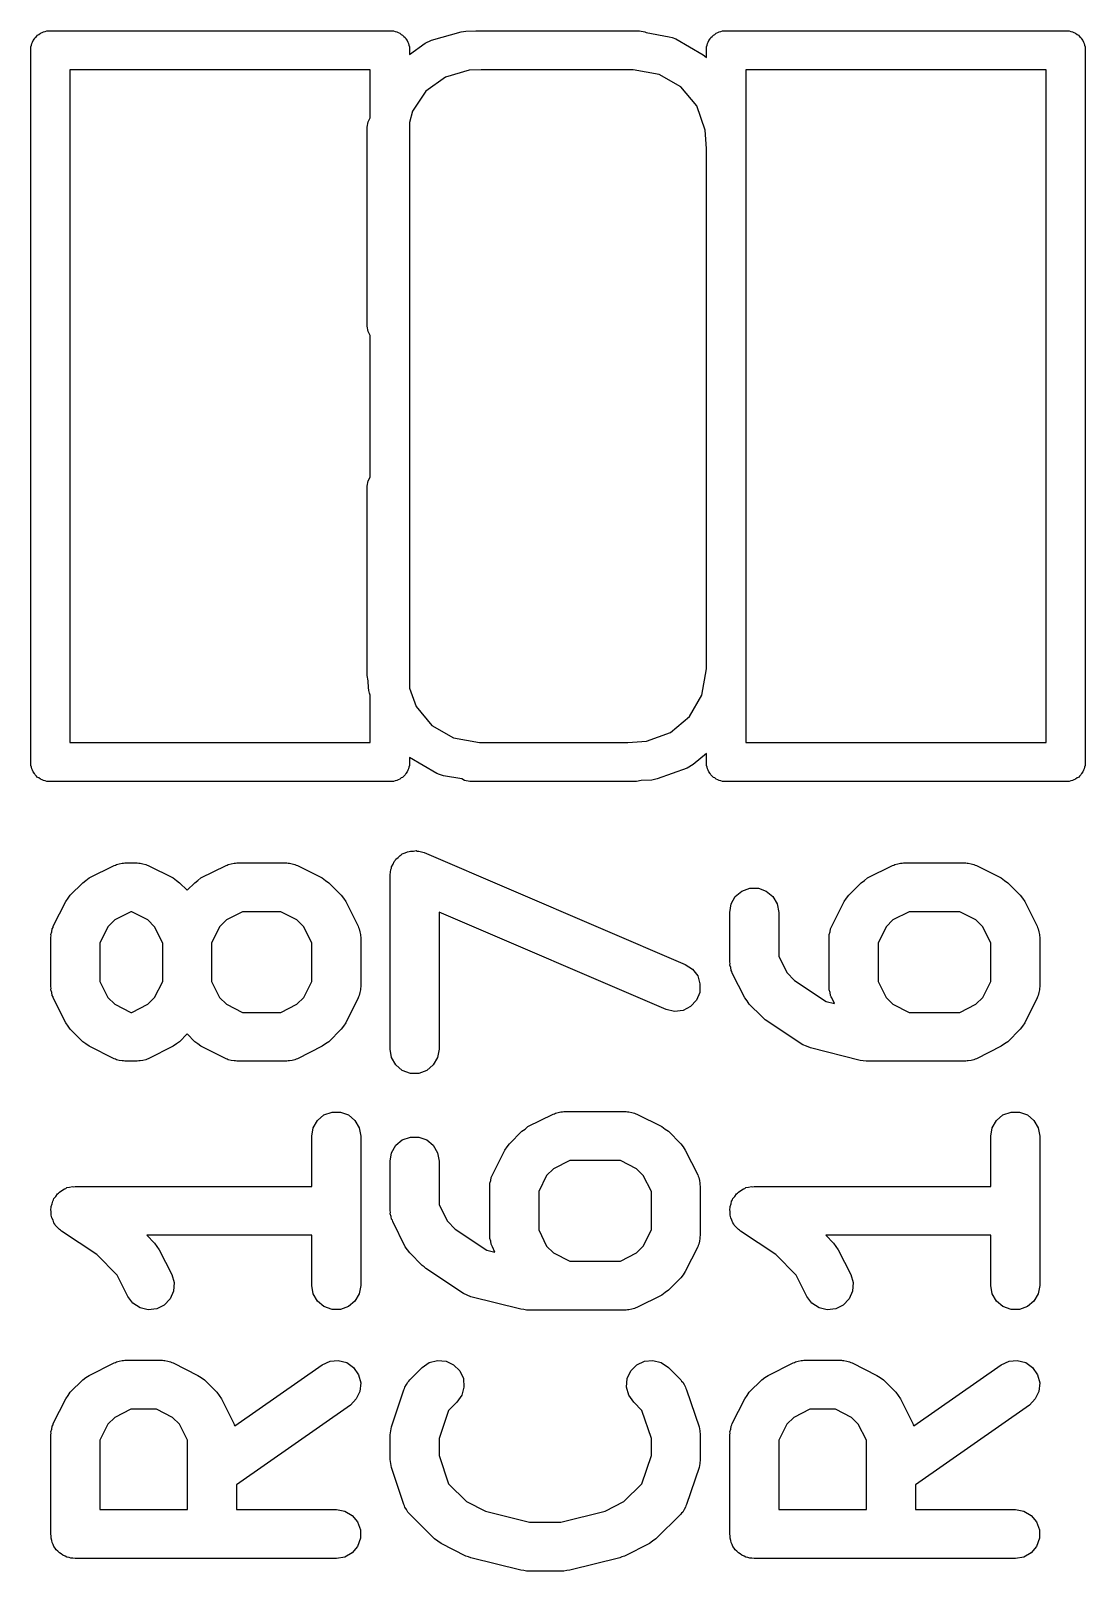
# Model space of a CAD drawing. Extents: x 553.3 to 630.8, y 408.7 to 458.1.
# Drawn here: x 591.486 to 594.716, y 418.585 to 423.304 of the extents above; entities that cross this region are included whole.
import ezdxf

# ---------------------------------------------------------------- set-up
doc = ezdxf.new("R2010")
doc.units = 0
doc.header["$MEASUREMENT"] = 0
doc.layers.add('BLACK', color=7, linetype='CONTINUOUS')

msp = doc.modelspace()

# ---------------------------------------------------------------- linework, layer by layer
at = {"layer": 'BLACK', "linetype": 'CONTINUOUS'}
for p, q in [((591.511, 423.293), (591.516, 423.297)), ((591.516, 423.297), (591.521, 423.299)), ((591.521, 423.299), (591.525, 423.301)), ((591.525, 423.301), (591.53, 423.302)), ((591.53, 423.302), (591.535, 423.304)), ((591.535, 423.304), (591.541, 423.304)), ((591.541, 423.304), (591.541, 423.304)), ((591.541, 423.304), (592.591, 423.304)), ((592.591, 423.304), (592.591, 423.304)), ((592.591, 423.304), (592.597, 423.304)), ((592.597, 423.304), (592.602, 423.302)), ((592.602, 423.302), (592.607, 423.301)), ((592.607, 423.301), (592.611, 423.299)), ((592.611, 423.299), (592.616, 423.297)), ((592.616, 423.297), (592.621, 423.293)), ((592.713, 423.275), (592.804, 423.301)), ((592.804, 423.301), (592.812, 423.302)), ((592.812, 423.302), (592.819, 423.303)), ((592.819, 423.303), (592.849, 423.304)), ((592.849, 423.304), (592.851, 423.304)), ((592.851, 423.304), (593.351, 423.304)), ((593.351, 423.304), (593.367, 423.301)), ((593.367, 423.301), (593.371, 423.299)), ((593.371, 423.299), (593.442, 423.286)), ((593.581, 423.293), (593.586, 423.297)), ((593.586, 423.297), (593.591, 423.299)), ((593.591, 423.299), (593.595, 423.301)), ((593.595, 423.301), (593.6, 423.302)), ((593.6, 423.302), (593.605, 423.304)), ((593.605, 423.304), (593.611, 423.304)), ((593.611, 423.304), (593.611, 423.304)), ((593.611, 423.304), (594.661, 423.304)), ((594.661, 423.304), (594.661, 423.304)), ((594.661, 423.304), (594.667, 423.304)), ((594.667, 423.304), (594.672, 423.302)), ((594.672, 423.302), (594.677, 423.301)), ((594.677, 423.301), (594.681, 423.299)), ((594.681, 423.299), (594.686, 423.297)), ((594.686, 423.297), (594.691, 423.293)), ((591.486, 423.255), (591.488, 423.26)), ((591.486, 423.249), (591.486, 423.255)), ((591.486, 422.399), (591.486, 423.249)), ((591.486, 423.249), (591.486, 423.249)), ((591.488, 423.26), (591.489, 423.265)), ((591.489, 423.265), (591.491, 423.269)), ((591.491, 423.269), (591.493, 423.274)), ((591.493, 423.274), (591.497, 423.279)), ((591.497, 423.279), (591.499, 423.283)), ((591.499, 423.283), (591.503, 423.287)), ((591.503, 423.287), (591.507, 423.291)), ((591.507, 423.291), (591.511, 423.293)), ((592.621, 423.293), (592.625, 423.291)), ((592.625, 423.291), (592.629, 423.287)), ((592.629, 423.287), (592.633, 423.283)), ((592.633, 423.283), (592.635, 423.279)), ((592.635, 423.279), (592.639, 423.274)), ((592.639, 423.274), (592.641, 423.269)), ((592.641, 423.269), (592.643, 423.265)), ((592.643, 423.265), (592.644, 423.26)), ((592.644, 423.26), (592.646, 423.255)), ((592.646, 423.231), (592.694, 423.266)), ((592.646, 423.255), (592.646, 423.249)), ((592.646, 423.249), (592.646, 423.249)), ((592.646, 423.249), (592.646, 423.231)), ((592.694, 423.266), (592.713, 423.275)), ((592.694, 423.266), (592.694, 423.266)), ((593.442, 423.286), (593.442, 423.286)), ((593.442, 423.286), (593.451, 423.283)), ((593.451, 423.283), (593.462, 423.279)), ((593.462, 423.279), (593.462, 423.279)), ((593.462, 423.279), (593.546, 423.23)), ((593.556, 423.255), (593.558, 423.26)), ((593.556, 423.222), (593.556, 423.255)), ((593.558, 423.26), (593.559, 423.265)), ((593.559, 423.265), (593.561, 423.269)), ((593.561, 423.269), (593.563, 423.274)), ((593.563, 423.274), (593.567, 423.279)), ((593.567, 423.279), (593.569, 423.283)), ((593.569, 423.283), (593.573, 423.287)), ((593.573, 423.287), (593.577, 423.291)), ((593.577, 423.291), (593.581, 423.293)), ((594.691, 423.293), (594.695, 423.291)), ((594.695, 423.291), (594.699, 423.287)), ((594.699, 423.287), (594.703, 423.283)), ((594.703, 423.283), (594.705, 423.279)), ((594.705, 423.279), (594.709, 423.274)), ((594.709, 423.274), (594.711, 423.269)), ((594.711, 423.269), (594.713, 423.265)), ((594.713, 423.265), (594.714, 423.26)), ((594.714, 423.26), (594.716, 423.255)), ((594.716, 423.255), (594.716, 423.249)), ((594.716, 423.249), (594.716, 423.249)), ((594.716, 423.249), (594.716, 421.059)), ((593.546, 423.23), (593.546, 423.23)), ((593.546, 423.23), (593.55, 423.227)), ((593.55, 423.227), (593.556, 423.222)), ((592.526, 423.184), (591.606, 423.184)), ((591.606, 423.184), (591.606, 421.124)), ((592.526, 423.038), (592.526, 423.184)), ((592.756, 423.162), (592.696, 423.119)), ((592.829, 423.183), (592.756, 423.162)), ((592.866, 423.184), (592.829, 423.183)), ((593.331, 423.184), (592.866, 423.184)), ((593.411, 423.17), (593.331, 423.184)), ((593.477, 423.132), (593.411, 423.17)), ((594.596, 423.184), (593.676, 423.184)), ((593.676, 423.184), (593.676, 421.124)), ((594.596, 422.409), (594.596, 423.184)), ((592.696, 423.119), (592.655, 423.058)), ((593.526, 423.074), (593.477, 423.132)), ((593.552, 423), (593.526, 423.074)), ((592.516, 423.009), (592.519, 423.025)), ((592.519, 423.025), (592.526, 423.037)), ((592.526, 423.037), (592.526, 423.038)), ((592.655, 423.058), (592.646, 423.023)), ((592.646, 423.023), (592.646, 421.29)), ((592.516, 422.399), (592.516, 423.009)), ((593.556, 422.943), (593.552, 423)), ((593.556, 422.941), (593.556, 422.943)), ((593.556, 422.409), (593.556, 422.941)), ((591.486, 421.899), (591.486, 422.399)), ((591.486, 422.399), (591.486, 422.399)), ((592.519, 422.383), (592.516, 422.399)), ((593.556, 421.919), (593.556, 422.409)), ((593.556, 422.409), (593.556, 422.409)), ((594.596, 421.909), (594.596, 422.409)), ((594.596, 422.409), (594.596, 422.409)), ((592.526, 422.371), (592.519, 422.383)), ((592.526, 421.937), (592.526, 422.371)), ((592.519, 421.925), (592.526, 421.937)), ((591.486, 421.075), (591.486, 421.899)), ((591.486, 421.899), (591.486, 421.899)), ((592.516, 421.909), (592.519, 421.925)), ((592.516, 421.329), (592.516, 421.909)), ((593.556, 421.485), (593.556, 421.919)), ((594.596, 421.124), (594.596, 421.909)), ((594.596, 421.909), (594.596, 421.909)), ((593.556, 421.349), (593.556, 421.485)), ((592.519, 421.313), (592.516, 421.329)), ((592.519, 421.312), (592.519, 421.313)), ((593.542, 421.269), (593.556, 421.349)), ((592.52, 421.292), (592.519, 421.312)), ((592.522, 421.283), (592.52, 421.292)), ((592.524, 421.275), (592.522, 421.283)), ((592.526, 421.269), (592.524, 421.275)), ((592.526, 421.124), (592.526, 421.269)), ((592.646, 421.29), (592.666, 421.234)), ((593.504, 421.203), (593.542, 421.269)), ((592.666, 421.234), (592.715, 421.176)), ((592.715, 421.176), (592.781, 421.138)), ((593.446, 421.154), (593.504, 421.203)), ((591.606, 421.124), (592.526, 421.124)), ((592.781, 421.138), (592.861, 421.124)), ((592.861, 421.124), (593.313, 421.124)), ((593.313, 421.124), (593.315, 421.124)), ((593.315, 421.124), (593.372, 421.128)), ((593.372, 421.128), (593.446, 421.154)), ((593.676, 421.124), (594.596, 421.124)), ((592.73, 421.029), (592.646, 421.078)), ((592.646, 421.078), (592.646, 421.078)), ((592.646, 421.078), (592.646, 421.078)), ((592.646, 421.078), (592.646, 421.059)), ((593.556, 421.09), (593.515, 421.056)), ((593.556, 421.059), (593.556, 421.09)), ((591.486, 421.053), (591.486, 421.075)), ((591.488, 421.048), (591.486, 421.053)), ((591.489, 421.043), (591.488, 421.048)), ((591.491, 421.039), (591.489, 421.043)), ((591.493, 421.034), (591.491, 421.039)), ((591.497, 421.029), (591.493, 421.034)), ((592.639, 421.034), (592.635, 421.029)), ((592.641, 421.039), (592.639, 421.034)), ((592.643, 421.043), (592.641, 421.039)), ((592.644, 421.048), (592.643, 421.043)), ((592.646, 421.053), (592.644, 421.048)), ((592.646, 421.059), (592.646, 421.059)), ((592.646, 421.059), (592.646, 421.053)), ((593.497, 421.045), (593.405, 421.012)), ((593.515, 421.056), (593.497, 421.045)), ((593.497, 421.045), (593.497, 421.045)), ((593.556, 421.053), (593.556, 421.059)), ((593.556, 421.059), (593.556, 421.059)), ((593.558, 421.048), (593.556, 421.053)), ((593.559, 421.043), (593.558, 421.048)), ((593.561, 421.039), (593.559, 421.043)), ((593.563, 421.034), (593.561, 421.039)), ((593.567, 421.029), (593.563, 421.034)), ((594.709, 421.034), (594.705, 421.029)), ((594.711, 421.039), (594.709, 421.034)), ((594.713, 421.043), (594.711, 421.039)), ((594.714, 421.048), (594.713, 421.043)), ((594.716, 421.053), (594.714, 421.048)), ((594.716, 421.059), (594.716, 421.059)), ((594.716, 421.059), (594.716, 421.053)), ((591.499, 421.025), (591.497, 421.029)), ((591.503, 421.021), (591.499, 421.025)), ((591.507, 421.017), (591.503, 421.021)), ((591.511, 421.015), (591.507, 421.017)), ((591.516, 421.011), (591.511, 421.015)), ((591.521, 421.009), (591.516, 421.011)), ((591.525, 421.007), (591.521, 421.009)), ((591.53, 421.006), (591.525, 421.007)), ((591.535, 421.004), (591.53, 421.006)), ((591.541, 421.004), (591.535, 421.004)), ((592.591, 421.004), (591.541, 421.004)), ((591.541, 421.004), (591.541, 421.004)), ((592.597, 421.004), (592.591, 421.004)), ((592.591, 421.004), (592.591, 421.004)), ((592.602, 421.006), (592.597, 421.004)), ((592.607, 421.007), (592.602, 421.006)), ((592.611, 421.009), (592.607, 421.007)), ((592.616, 421.011), (592.611, 421.009)), ((592.621, 421.015), (592.616, 421.011)), ((592.625, 421.017), (592.621, 421.015)), ((592.629, 421.021), (592.625, 421.017)), ((592.633, 421.025), (592.629, 421.021)), ((592.635, 421.029), (592.633, 421.025)), ((592.738, 421.026), (592.73, 421.029)), ((592.73, 421.029), (592.73, 421.029)), ((592.75, 421.022), (592.738, 421.026)), ((592.806, 421.012), (592.75, 421.022)), ((592.75, 421.022), (592.75, 421.022)), ((592.815, 421.007), (592.806, 421.012)), ((592.831, 421.004), (592.815, 421.007)), ((593.341, 421.004), (592.831, 421.004)), ((593.356, 421.007), (593.341, 421.004)), ((593.388, 421.008), (593.356, 421.007)), ((593.397, 421.01), (593.388, 421.008)), ((593.405, 421.012), (593.397, 421.01)), ((593.569, 421.025), (593.567, 421.029)), ((593.573, 421.021), (593.569, 421.025)), ((593.577, 421.017), (593.573, 421.021)), ((593.581, 421.015), (593.577, 421.017)), ((593.586, 421.011), (593.581, 421.015)), ((593.591, 421.009), (593.586, 421.011)), ((593.595, 421.007), (593.591, 421.009)), ((593.6, 421.006), (593.595, 421.007)), ((593.605, 421.004), (593.6, 421.006)), ((593.611, 421.004), (593.605, 421.004)), ((594.661, 421.004), (593.611, 421.004)), ((593.611, 421.004), (593.611, 421.004)), ((594.667, 421.004), (594.661, 421.004)), ((594.661, 421.004), (594.661, 421.004)), ((594.672, 421.006), (594.667, 421.004)), ((594.677, 421.007), (594.672, 421.006)), ((594.681, 421.009), (594.677, 421.007)), ((594.686, 421.011), (594.681, 421.009)), ((594.691, 421.015), (594.686, 421.011)), ((594.695, 421.017), (594.691, 421.015)), ((594.699, 421.021), (594.695, 421.017)), ((594.703, 421.025), (594.699, 421.021)), ((594.705, 421.029), (594.703, 421.025)), ((591.665, 420.709), (591.741, 420.747)), ((591.741, 420.747), (591.745, 420.748)), ((591.745, 420.748), (591.749, 420.75)), ((591.749, 420.75), (591.757, 420.752)), ((591.757, 420.752), (591.766, 420.754)), ((591.766, 420.754), (591.77, 420.754)), ((591.77, 420.754), (591.774, 420.755)), ((591.774, 420.755), (591.812, 420.755)), ((591.812, 420.755), (591.817, 420.754)), ((591.817, 420.754), (591.821, 420.754)), ((591.821, 420.754), (591.829, 420.752)), ((591.829, 420.752), (591.838, 420.75)), ((591.838, 420.75), (591.842, 420.748)), ((591.842, 420.748), (591.846, 420.747)), ((591.846, 420.747), (591.922, 420.709)), ((592.007, 420.709), (592.084, 420.747)), ((592.084, 420.747), (592.088, 420.748)), ((592.088, 420.748), (592.091, 420.75)), ((592.091, 420.75), (592.1, 420.752)), ((592.1, 420.752), (592.109, 420.754)), ((592.109, 420.754), (592.113, 420.754)), ((592.113, 420.754), (592.117, 420.755)), ((592.117, 420.755), (592.27, 420.755)), ((592.27, 420.755), (592.274, 420.754)), ((592.274, 420.754), (592.278, 420.754)), ((592.278, 420.754), (592.287, 420.752)), ((592.287, 420.752), (592.295, 420.75)), ((592.295, 420.75), (592.299, 420.748)), ((592.299, 420.748), (592.303, 420.747)), ((592.303, 420.747), (592.379, 420.709)), ((592.591, 420.743), (592.596, 420.751)), ((592.596, 420.751), (592.599, 420.759)), ((592.599, 420.759), (592.602, 420.762)), ((592.602, 420.762), (592.604, 420.766)), ((592.604, 420.766), (592.611, 420.771)), ((592.611, 420.771), (592.617, 420.778)), ((592.617, 420.778), (592.621, 420.78)), ((592.621, 420.78), (592.624, 420.783)), ((592.624, 420.783), (592.633, 420.786)), ((592.633, 420.786), (592.64, 420.789)), ((592.64, 420.789), (592.645, 420.79)), ((592.645, 420.79), (592.649, 420.791)), ((592.649, 420.791), (592.658, 420.791)), ((592.658, 420.791), (592.666, 420.793)), ((592.666, 420.793), (592.67, 420.791)), ((592.67, 420.791), (592.675, 420.791)), ((592.675, 420.791), (592.683, 420.789)), ((592.683, 420.789), (592.691, 420.787)), ((592.691, 420.787), (593.491, 420.444)), ((594.049, 420.709), (594.126, 420.747)), ((594.126, 420.747), (594.13, 420.748)), ((594.13, 420.748), (594.133, 420.75)), ((594.133, 420.75), (594.142, 420.752)), ((594.142, 420.752), (594.15, 420.754)), ((594.15, 420.754), (594.155, 420.754)), ((594.155, 420.754), (594.159, 420.755)), ((594.159, 420.755), (594.35, 420.755)), ((594.35, 420.755), (594.354, 420.754)), ((594.354, 420.754), (594.358, 420.754)), ((594.358, 420.754), (594.367, 420.752)), ((594.367, 420.752), (594.375, 420.75)), ((594.375, 420.75), (594.379, 420.748)), ((594.379, 420.748), (594.383, 420.747)), ((594.383, 420.747), (594.459, 420.709)), ((591.645, 420.694), (591.655, 420.701)), ((591.655, 420.701), (591.665, 420.709)), ((591.922, 420.709), (591.932, 420.701)), ((591.932, 420.701), (591.942, 420.694)), ((591.988, 420.694), (591.998, 420.701)), ((591.998, 420.701), (592.007, 420.709)), ((592.379, 420.709), (592.389, 420.701)), ((592.389, 420.701), (592.399, 420.694)), ((592.587, 420.718), (592.588, 420.726)), ((592.587, 420.184), (592.587, 420.718)), ((592.588, 420.726), (592.589, 420.735)), ((592.589, 420.735), (592.591, 420.739)), ((592.591, 420.739), (592.591, 420.743)), ((594.03, 420.694), (594.04, 420.701)), ((594.04, 420.701), (594.049, 420.709)), ((594.459, 420.709), (594.469, 420.701)), ((594.469, 420.701), (594.479, 420.694)), ((591.6, 420.647), (591.607, 420.656)), ((591.607, 420.656), (591.645, 420.694)), ((591.942, 420.694), (591.965, 420.671)), ((591.965, 420.671), (591.988, 420.694)), ((592.399, 420.694), (592.437, 420.656)), ((592.437, 420.656), (592.444, 420.647)), ((593.631, 420.629), (593.644, 420.652)), ((593.644, 420.652), (593.664, 420.668)), ((593.664, 420.668), (593.689, 420.677)), ((593.689, 420.677), (593.715, 420.677)), ((593.715, 420.677), (593.739, 420.668)), ((593.739, 420.668), (593.759, 420.652)), ((593.759, 420.652), (593.772, 420.629)), ((593.985, 420.647), (593.992, 420.656)), ((593.992, 420.656), (594.03, 420.694)), ((594.479, 420.694), (594.517, 420.656)), ((594.517, 420.656), (594.524, 420.647)), ((591.555, 420.561), (591.593, 420.637)), ((591.593, 420.637), (591.6, 420.647)), ((591.792, 420.605), (591.743, 420.58)), ((591.795, 420.605), (591.792, 420.605)), ((591.844, 420.58), (591.795, 420.605)), ((592.135, 420.605), (592.085, 420.58)), ((592.252, 420.605), (592.135, 420.605)), ((592.301, 420.58), (592.252, 420.605)), ((592.444, 420.647), (592.451, 420.637)), ((592.451, 420.637), (592.489, 420.561)), ((593.627, 420.603), (593.631, 420.629)), ((593.772, 420.629), (593.777, 420.603)), ((593.94, 420.561), (593.978, 420.637)), ((593.978, 420.637), (593.985, 420.647)), ((594.177, 420.605), (594.127, 420.58)), ((594.332, 420.605), (594.177, 420.605)), ((594.381, 420.58), (594.332, 420.605)), ((594.524, 420.647), (594.531, 420.637)), ((594.531, 420.637), (594.569, 420.561)), ((591.554, 420.557), (591.555, 420.561)), ((591.722, 420.559), (591.697, 420.509)), ((591.743, 420.58), (591.722, 420.559)), ((591.865, 420.559), (591.844, 420.58)), ((591.89, 420.509), (591.865, 420.559)), ((592.064, 420.559), (592.04, 420.509)), ((592.085, 420.58), (592.064, 420.559)), ((592.322, 420.559), (592.301, 420.58)), ((592.347, 420.509), (592.322, 420.559)), ((592.489, 420.561), (592.49, 420.557)), ((593.432, 420.306), (592.737, 420.604)), ((592.737, 420.604), (592.737, 420.184)), ((593.627, 420.451), (593.627, 420.603)), ((593.777, 420.603), (593.777, 420.469)), ((593.938, 420.557), (593.94, 420.561)), ((594.106, 420.559), (594.082, 420.509)), ((594.127, 420.58), (594.106, 420.559)), ((594.402, 420.559), (594.381, 420.58)), ((594.427, 420.509), (594.402, 420.559)), ((594.569, 420.561), (594.57, 420.557)), ((591.547, 420.536), (591.55, 420.544)), ((591.548, 420.531), (591.547, 420.536)), ((591.547, 420.527), (591.548, 420.531)), ((591.547, 420.375), (591.547, 420.527)), ((591.55, 420.544), (591.551, 420.553)), ((591.551, 420.553), (591.554, 420.557)), ((592.49, 420.557), (592.492, 420.553)), ((592.492, 420.553), (592.494, 420.544)), ((592.494, 420.544), (592.496, 420.536)), ((592.496, 420.536), (592.496, 420.531)), ((592.496, 420.531), (592.497, 420.527)), ((592.497, 420.527), (592.497, 420.375)), ((593.932, 420.536), (593.935, 420.544)), ((593.932, 420.531), (593.932, 420.536)), ((593.932, 420.527), (593.932, 420.531)), ((593.932, 420.375), (593.932, 420.527)), ((593.935, 420.544), (593.936, 420.553)), ((593.936, 420.553), (593.938, 420.557)), ((594.57, 420.557), (594.572, 420.553)), ((594.572, 420.553), (594.574, 420.544)), ((594.574, 420.544), (594.576, 420.536)), ((594.576, 420.536), (594.576, 420.531)), ((594.576, 420.531), (594.577, 420.527)), ((594.577, 420.527), (594.577, 420.375)), ((591.697, 420.509), (591.697, 420.392)), ((591.89, 420.392), (591.89, 420.509)), ((592.04, 420.509), (592.04, 420.392)), ((592.347, 420.392), (592.347, 420.509)), ((593.777, 420.469), (593.802, 420.419)), ((594.082, 420.509), (594.082, 420.392)), ((594.427, 420.392), (594.427, 420.509)), ((593.491, 420.444), (593.513, 420.429)), ((593.513, 420.429), (593.529, 420.409)), ((593.628, 420.447), (593.627, 420.451)), ((593.627, 420.442), (593.628, 420.447)), ((593.63, 420.434), (593.627, 420.442)), ((593.631, 420.425), (593.63, 420.434)), ((593.634, 420.422), (593.631, 420.425)), ((593.635, 420.417), (593.634, 420.422)), ((593.673, 420.341), (593.635, 420.417)), ((593.802, 420.419), (593.826, 420.395)), ((591.548, 420.371), (591.547, 420.375)), ((591.547, 420.366), (591.548, 420.371)), ((591.697, 420.392), (591.722, 420.343)), ((591.865, 420.343), (591.89, 420.392)), ((592.04, 420.392), (592.064, 420.343)), ((592.322, 420.343), (592.347, 420.392)), ((592.497, 420.375), (592.496, 420.371)), ((592.496, 420.371), (592.496, 420.366)), ((593.529, 420.409), (593.536, 420.384)), ((593.536, 420.384), (593.535, 420.358)), ((593.826, 420.395), (593.923, 420.33)), ((593.932, 420.371), (593.932, 420.375)), ((593.932, 420.366), (593.932, 420.371)), ((594.082, 420.392), (594.106, 420.343)), ((594.402, 420.343), (594.427, 420.392)), ((594.577, 420.375), (594.576, 420.371)), ((594.576, 420.371), (594.576, 420.366)), ((591.55, 420.358), (591.547, 420.366)), ((591.551, 420.349), (591.55, 420.358)), ((591.554, 420.345), (591.551, 420.349)), ((591.555, 420.341), (591.554, 420.345)), ((591.593, 420.265), (591.555, 420.341)), ((591.722, 420.343), (591.743, 420.322)), ((591.743, 420.322), (591.792, 420.297)), ((591.795, 420.297), (591.844, 420.322)), ((591.844, 420.322), (591.865, 420.343)), ((592.064, 420.343), (592.085, 420.322)), ((592.085, 420.322), (592.135, 420.297)), ((592.252, 420.297), (592.301, 420.322)), ((592.301, 420.322), (592.322, 420.343)), ((592.489, 420.341), (592.451, 420.265)), ((592.49, 420.345), (592.489, 420.341)), ((592.492, 420.349), (592.49, 420.345)), ((592.494, 420.358), (592.492, 420.349)), ((592.496, 420.366), (592.494, 420.358)), ((593.525, 420.334), (593.507, 420.315)), ((593.535, 420.358), (593.525, 420.334)), ((593.68, 420.332), (593.673, 420.341)), ((593.687, 420.322), (593.68, 420.332)), ((593.725, 420.284), (593.687, 420.322)), ((593.923, 420.33), (593.948, 420.324)), ((593.935, 420.358), (593.932, 420.366)), ((593.936, 420.349), (593.935, 420.358)), ((593.938, 420.345), (593.936, 420.349)), ((593.94, 420.341), (593.938, 420.345)), ((593.948, 420.324), (593.94, 420.341)), ((594.106, 420.343), (594.127, 420.322)), ((594.127, 420.322), (594.177, 420.297)), ((594.332, 420.297), (594.381, 420.322)), ((594.381, 420.322), (594.402, 420.343)), ((594.569, 420.341), (594.531, 420.265)), ((594.57, 420.345), (594.569, 420.341)), ((594.572, 420.349), (594.57, 420.345)), ((594.574, 420.358), (594.572, 420.349)), ((594.576, 420.366), (594.574, 420.358)), ((591.792, 420.297), (591.795, 420.297)), ((592.135, 420.297), (592.252, 420.297)), ((593.458, 420.3), (593.432, 420.306)), ((593.484, 420.303), (593.458, 420.3)), ((593.507, 420.315), (593.484, 420.303)), ((593.731, 420.279), (593.725, 420.284)), ((593.736, 420.274), (593.731, 420.279)), ((594.177, 420.297), (594.332, 420.297)), ((591.6, 420.255), (591.593, 420.265)), ((591.607, 420.246), (591.6, 420.255)), ((591.645, 420.207), (591.607, 420.246)), ((591.965, 420.231), (591.942, 420.207)), ((591.988, 420.207), (591.965, 420.231)), ((592.437, 420.246), (592.399, 420.207)), ((592.444, 420.255), (592.437, 420.246)), ((592.451, 420.265), (592.444, 420.255)), ((593.851, 420.198), (593.736, 420.274)), ((594.517, 420.246), (594.479, 420.207)), ((594.524, 420.255), (594.517, 420.246)), ((594.531, 420.265), (594.524, 420.255)), ((591.655, 420.201), (591.645, 420.207)), ((591.665, 420.193), (591.655, 420.201)), ((591.741, 420.155), (591.665, 420.193)), ((591.922, 420.193), (591.846, 420.155)), ((591.932, 420.201), (591.922, 420.193)), ((591.942, 420.207), (591.932, 420.201)), ((591.998, 420.201), (591.988, 420.207)), ((592.007, 420.193), (591.998, 420.201)), ((592.084, 420.155), (592.007, 420.193)), ((592.379, 420.193), (592.303, 420.155)), ((592.389, 420.201), (592.379, 420.193)), ((592.399, 420.207), (592.389, 420.201)), ((592.591, 420.159), (592.587, 420.184)), ((592.737, 420.184), (592.732, 420.159)), ((593.862, 420.193), (593.851, 420.198)), ((593.874, 420.188), (593.862, 420.193)), ((594.027, 420.15), (593.874, 420.188)), ((594.459, 420.193), (594.383, 420.155)), ((594.469, 420.201), (594.459, 420.193)), ((594.479, 420.207), (594.469, 420.201)), ((591.745, 420.154), (591.741, 420.155)), ((591.749, 420.152), (591.745, 420.154)), ((591.757, 420.15), (591.749, 420.152)), ((591.766, 420.148), (591.757, 420.15)), ((591.77, 420.148), (591.766, 420.148)), ((591.774, 420.147), (591.77, 420.148)), ((591.812, 420.147), (591.774, 420.147)), ((591.817, 420.148), (591.812, 420.147)), ((591.821, 420.148), (591.817, 420.148)), ((591.829, 420.15), (591.821, 420.148)), ((591.838, 420.152), (591.829, 420.15)), ((591.842, 420.154), (591.838, 420.152)), ((591.846, 420.155), (591.842, 420.154)), ((592.088, 420.154), (592.084, 420.155)), ((592.091, 420.152), (592.088, 420.154)), ((592.1, 420.15), (592.091, 420.152)), ((592.109, 420.148), (592.1, 420.15)), ((592.113, 420.148), (592.109, 420.148)), ((592.117, 420.147), (592.113, 420.148)), ((592.27, 420.147), (592.117, 420.147)), ((592.274, 420.148), (592.27, 420.147)), ((592.278, 420.148), (592.274, 420.148)), ((592.287, 420.15), (592.278, 420.148)), ((592.295, 420.152), (592.287, 420.15)), ((592.299, 420.154), (592.295, 420.152)), ((592.303, 420.155), (592.299, 420.154)), ((592.604, 420.136), (592.591, 420.159)), ((592.624, 420.119), (592.604, 420.136)), ((592.719, 420.136), (592.699, 420.119)), ((592.732, 420.159), (592.719, 420.136)), ((594.036, 420.149), (594.027, 420.15)), ((594.045, 420.147), (594.036, 420.149)), ((594.35, 420.147), (594.045, 420.147)), ((594.354, 420.148), (594.35, 420.147)), ((594.358, 420.148), (594.354, 420.148)), ((594.367, 420.15), (594.358, 420.148)), ((594.375, 420.152), (594.367, 420.15)), ((594.379, 420.154), (594.375, 420.152)), ((594.383, 420.155), (594.379, 420.154)), ((592.649, 420.11), (592.624, 420.119)), ((592.675, 420.11), (592.649, 420.11)), ((592.699, 420.119), (592.675, 420.11)), ((592.384, 419.983), (592.409, 419.991)), ((592.409, 419.991), (592.435, 419.991)), ((592.435, 419.991), (592.459, 419.983)), ((593.102, 419.99), (593.11, 419.992)), ((593.11, 419.992), (593.115, 419.992)), ((593.115, 419.992), (593.119, 419.993)), ((593.119, 419.993), (593.31, 419.993)), ((593.31, 419.993), (593.314, 419.992)), ((593.314, 419.992), (593.318, 419.992)), ((593.318, 419.992), (593.327, 419.99)), ((594.464, 419.983), (594.489, 419.991)), ((594.489, 419.991), (594.515, 419.991)), ((594.515, 419.991), (594.539, 419.983)), ((592.351, 419.943), (592.364, 419.966)), ((592.364, 419.966), (592.384, 419.983)), ((592.459, 419.983), (592.479, 419.966)), ((592.479, 419.966), (592.492, 419.943)), ((593, 419.939), (593.009, 419.947)), ((593.009, 419.947), (593.086, 419.985)), ((593.086, 419.985), (593.09, 419.986)), ((593.09, 419.986), (593.093, 419.988)), ((593.093, 419.988), (593.102, 419.99)), ((593.327, 419.99), (593.335, 419.988)), ((593.335, 419.988), (593.339, 419.986)), ((593.339, 419.986), (593.343, 419.985)), ((593.343, 419.985), (593.419, 419.947)), ((593.419, 419.947), (593.429, 419.939)), ((594.431, 419.943), (594.444, 419.966)), ((594.444, 419.966), (594.464, 419.983)), ((594.539, 419.983), (594.559, 419.966)), ((594.559, 419.966), (594.572, 419.943)), ((592.347, 419.918), (592.351, 419.943)), ((592.347, 419.764), (592.347, 419.918)), ((592.492, 419.943), (592.497, 419.918)), ((592.497, 419.918), (592.497, 419.46)), ((592.604, 419.89), (592.624, 419.906)), ((592.624, 419.906), (592.649, 419.915)), ((592.649, 419.915), (592.675, 419.915)), ((592.675, 419.915), (592.699, 419.906)), ((592.699, 419.906), (592.719, 419.89)), ((592.952, 419.894), (592.99, 419.933)), ((592.99, 419.933), (593, 419.939)), ((593.429, 419.939), (593.439, 419.933)), ((593.439, 419.933), (593.477, 419.894)), ((594.427, 419.918), (594.431, 419.943)), ((594.427, 419.764), (594.427, 419.918)), ((594.572, 419.943), (594.577, 419.918)), ((594.577, 419.918), (594.577, 419.46)), ((592.587, 419.841), (592.591, 419.867)), ((592.591, 419.867), (592.604, 419.89)), ((592.719, 419.89), (592.732, 419.867)), ((592.732, 419.867), (592.737, 419.841)), ((592.9, 419.799), (592.938, 419.875)), ((592.938, 419.875), (592.945, 419.885)), ((592.945, 419.885), (592.952, 419.894)), ((593.477, 419.894), (593.484, 419.885)), ((593.484, 419.885), (593.491, 419.875)), ((593.491, 419.875), (593.529, 419.799)), ((592.587, 419.689), (592.587, 419.841)), ((592.737, 419.841), (592.737, 419.707)), ((593.087, 419.818), (593.066, 419.797)), ((593.137, 419.843), (593.087, 419.818)), ((593.292, 419.843), (593.137, 419.843)), ((593.341, 419.818), (593.292, 419.843)), ((593.362, 419.797), (593.341, 419.818)), ((591.581, 419.751), (591.589, 419.756)), ((591.589, 419.756), (591.593, 419.757)), ((591.593, 419.757), (591.596, 419.76)), ((591.596, 419.76), (591.605, 419.761)), ((591.605, 419.761), (591.614, 419.764)), ((591.614, 419.764), (591.618, 419.763)), ((591.618, 419.763), (591.622, 419.764)), ((591.622, 419.764), (592.347, 419.764)), ((592.892, 419.774), (592.895, 419.782)), ((592.892, 419.769), (592.892, 419.774)), ((592.892, 419.765), (592.892, 419.769)), ((592.892, 419.613), (592.892, 419.765)), ((592.895, 419.782), (592.896, 419.791)), ((592.896, 419.791), (592.898, 419.795)), ((592.898, 419.795), (592.9, 419.799)), ((593.066, 419.797), (593.042, 419.748)), ((593.387, 419.748), (593.362, 419.797)), ((593.529, 419.799), (593.53, 419.795)), ((593.53, 419.795), (593.532, 419.791)), ((593.532, 419.791), (593.534, 419.782)), ((593.534, 419.782), (593.536, 419.774)), ((593.536, 419.774), (593.536, 419.769)), ((593.536, 419.769), (593.537, 419.765)), ((593.537, 419.765), (593.537, 419.613)), ((593.661, 419.751), (593.669, 419.756)), ((593.669, 419.756), (593.673, 419.757)), ((593.673, 419.757), (593.676, 419.76)), ((593.676, 419.76), (593.685, 419.761)), ((593.685, 419.761), (593.694, 419.764)), ((593.694, 419.764), (593.698, 419.763)), ((593.698, 419.763), (593.702, 419.764)), ((593.702, 419.764), (594.427, 419.764)), ((591.548, 419.702), (591.551, 419.71)), ((591.551, 419.71), (591.553, 419.719)), ((591.553, 419.719), (591.556, 419.723)), ((591.556, 419.723), (591.557, 419.727)), ((591.557, 419.727), (591.563, 419.733)), ((591.563, 419.733), (591.568, 419.741)), ((591.568, 419.741), (591.571, 419.743)), ((591.571, 419.743), (591.574, 419.746)), ((591.574, 419.746), (591.581, 419.751)), ((593.042, 419.748), (593.042, 419.631)), ((593.387, 419.631), (593.387, 419.748)), ((593.628, 419.702), (593.631, 419.71)), ((593.631, 419.71), (593.633, 419.719)), ((593.633, 419.719), (593.636, 419.723)), ((593.636, 419.723), (593.637, 419.727)), ((593.637, 419.727), (593.643, 419.733)), ((593.643, 419.733), (593.648, 419.741)), ((593.648, 419.741), (593.651, 419.743)), ((593.651, 419.743), (593.654, 419.746)), ((593.654, 419.746), (593.661, 419.751)), ((591.547, 419.694), (591.548, 419.698)), ((591.548, 419.685), (591.547, 419.694)), ((591.548, 419.698), (591.548, 419.702)), ((591.548, 419.676), (591.548, 419.685)), ((591.549, 419.672), (591.548, 419.676)), ((591.55, 419.668), (591.549, 419.672)), ((591.554, 419.66), (591.55, 419.668)), ((592.588, 419.685), (592.587, 419.689)), ((592.587, 419.68), (592.588, 419.685)), ((592.59, 419.672), (592.587, 419.68)), ((592.591, 419.663), (592.59, 419.672)), ((592.594, 419.66), (592.591, 419.663)), ((592.737, 419.707), (592.762, 419.657)), ((593.627, 419.694), (593.628, 419.698)), ((593.628, 419.685), (593.627, 419.694)), ((593.628, 419.698), (593.628, 419.702)), ((593.628, 419.676), (593.628, 419.685)), ((593.629, 419.672), (593.628, 419.676)), ((593.63, 419.668), (593.629, 419.672)), ((593.634, 419.66), (593.63, 419.668)), ((591.557, 419.652), (591.554, 419.66)), ((591.56, 419.648), (591.557, 419.652)), ((591.561, 419.645), (591.56, 419.648)), ((591.568, 419.638), (591.561, 419.645)), ((591.574, 419.632), (591.568, 419.638)), ((591.577, 419.63), (591.574, 419.632)), ((591.58, 419.627), (591.577, 419.63)), ((591.688, 419.555), (591.58, 419.627)), ((592.347, 419.614), (591.841, 419.614)), ((591.841, 419.614), (591.865, 419.59)), ((592.347, 419.46), (592.347, 419.614)), ((592.595, 419.656), (592.594, 419.66)), ((592.633, 419.579), (592.595, 419.656)), ((592.762, 419.657), (592.786, 419.633)), ((592.786, 419.633), (592.883, 419.568)), ((593.042, 419.631), (593.066, 419.581)), ((593.362, 419.581), (593.387, 419.631)), ((593.637, 419.652), (593.634, 419.66)), ((593.64, 419.648), (593.637, 419.652)), ((593.641, 419.645), (593.64, 419.648)), ((593.648, 419.638), (593.641, 419.645)), ((593.654, 419.632), (593.648, 419.638)), ((593.657, 419.63), (593.654, 419.632)), ((593.66, 419.627), (593.657, 419.63)), ((593.768, 419.555), (593.66, 419.627)), ((594.427, 419.614), (593.921, 419.614)), ((593.921, 419.614), (593.945, 419.59)), ((594.427, 419.46), (594.427, 419.614)), ((591.865, 419.59), (591.872, 419.58)), ((591.872, 419.58), (591.879, 419.57)), ((591.879, 419.57), (591.918, 419.494)), ((592.64, 419.57), (592.633, 419.579)), ((592.647, 419.56), (592.64, 419.57)), ((592.883, 419.568), (592.908, 419.562)), ((592.892, 419.609), (592.892, 419.613)), ((592.892, 419.604), (592.892, 419.609)), ((592.895, 419.596), (592.892, 419.604)), ((592.896, 419.587), (592.895, 419.596)), ((592.898, 419.583), (592.896, 419.587)), ((592.9, 419.579), (592.898, 419.583)), ((592.908, 419.562), (592.9, 419.579)), ((593.066, 419.581), (593.087, 419.56)), ((593.341, 419.56), (593.362, 419.581)), ((593.529, 419.579), (593.491, 419.503)), ((593.53, 419.583), (593.529, 419.579)), ((593.532, 419.587), (593.53, 419.583)), ((593.534, 419.596), (593.532, 419.587)), ((593.536, 419.604), (593.534, 419.596)), ((593.537, 419.613), (593.536, 419.609)), ((593.536, 419.609), (593.536, 419.604)), ((593.945, 419.59), (593.952, 419.58)), ((593.952, 419.58), (593.959, 419.57)), ((593.959, 419.57), (593.998, 419.494)), ((591.751, 419.492), (591.688, 419.555)), ((592.685, 419.522), (592.647, 419.56)), ((592.691, 419.517), (592.685, 419.522)), ((593.087, 419.56), (593.137, 419.535)), ((593.137, 419.535), (593.292, 419.535)), ((593.292, 419.535), (593.341, 419.56)), ((593.831, 419.492), (593.768, 419.555)), ((591.783, 419.427), (591.751, 419.492)), ((591.918, 419.494), (591.925, 419.469)), ((592.696, 419.512), (592.691, 419.517)), ((592.811, 419.436), (592.696, 419.512)), ((593.477, 419.484), (593.439, 419.446)), ((593.484, 419.493), (593.477, 419.484)), ((593.491, 419.503), (593.484, 419.493)), ((593.863, 419.427), (593.831, 419.492)), ((593.998, 419.494), (594.005, 419.469)), ((591.799, 419.406), (591.783, 419.427)), ((591.923, 419.443), (591.913, 419.419)), ((591.925, 419.469), (591.923, 419.443)), ((592.351, 419.435), (592.347, 419.46)), ((592.364, 419.412), (592.351, 419.435)), ((592.492, 419.435), (592.479, 419.412)), ((592.497, 419.46), (592.492, 419.435)), ((592.823, 419.431), (592.811, 419.436)), ((592.834, 419.426), (592.823, 419.431)), ((592.987, 419.388), (592.834, 419.426)), ((593.419, 419.431), (593.343, 419.393)), ((593.429, 419.439), (593.419, 419.431)), ((593.439, 419.446), (593.429, 419.439)), ((593.879, 419.406), (593.863, 419.427)), ((594.003, 419.443), (593.993, 419.419)), ((594.005, 419.469), (594.003, 419.443)), ((594.431, 419.435), (594.427, 419.46)), ((594.444, 419.412), (594.431, 419.435)), ((594.572, 419.435), (594.559, 419.412)), ((594.577, 419.46), (594.572, 419.435)), ((591.821, 419.392), (591.799, 419.406)), ((591.846, 419.386), (591.821, 419.392)), ((591.872, 419.389), (591.846, 419.386)), ((591.895, 419.4), (591.872, 419.389)), ((591.913, 419.419), (591.895, 419.4)), ((592.384, 419.396), (592.364, 419.412)), ((592.409, 419.387), (592.384, 419.396)), ((592.435, 419.387), (592.409, 419.387)), ((592.459, 419.396), (592.435, 419.387)), ((592.479, 419.412), (592.459, 419.396)), ((592.996, 419.387), (592.987, 419.388)), ((593.005, 419.385), (592.996, 419.387)), ((593.31, 419.385), (593.005, 419.385)), ((593.314, 419.386), (593.31, 419.385)), ((593.318, 419.386), (593.314, 419.386)), ((593.327, 419.388), (593.318, 419.386)), ((593.335, 419.39), (593.327, 419.388)), ((593.339, 419.392), (593.335, 419.39)), ((593.343, 419.393), (593.339, 419.392)), ((593.901, 419.392), (593.879, 419.406)), ((593.926, 419.386), (593.901, 419.392)), ((593.952, 419.389), (593.926, 419.386)), ((593.975, 419.4), (593.952, 419.389)), ((593.993, 419.419), (593.975, 419.4)), ((594.464, 419.396), (594.444, 419.412)), ((594.489, 419.387), (594.464, 419.396)), ((594.515, 419.387), (594.489, 419.387)), ((594.539, 419.396), (594.515, 419.387)), ((594.559, 419.412), (594.539, 419.396)), ((591.665, 419.185), (591.741, 419.223)), ((591.741, 419.223), (591.745, 419.224)), ((591.745, 419.224), (591.749, 419.226)), ((591.749, 419.226), (591.757, 419.228)), ((591.757, 419.228), (591.766, 419.23)), ((591.766, 419.23), (591.77, 419.23)), ((591.77, 419.23), (591.774, 419.231)), ((591.774, 419.231), (591.889, 419.231)), ((591.889, 419.231), (591.893, 419.23)), ((591.893, 419.23), (591.897, 419.23)), ((591.897, 419.23), (591.906, 419.228)), ((591.906, 419.228), (591.914, 419.226)), ((591.914, 419.226), (591.918, 419.224)), ((591.918, 419.224), (591.922, 419.223)), ((591.922, 419.223), (591.998, 419.185)), ((592.111, 419.03), (592.379, 419.217)), ((592.379, 419.217), (592.403, 419.228)), ((592.403, 419.228), (592.428, 419.23)), ((592.428, 419.23), (592.454, 419.224)), ((592.454, 419.224), (592.475, 419.209)), ((592.475, 419.209), (592.49, 419.187)), ((592.647, 419.171), (592.685, 419.209)), ((592.685, 419.209), (592.706, 419.224)), ((592.706, 419.224), (592.732, 419.23)), ((592.732, 419.23), (592.758, 419.228)), ((592.758, 419.228), (592.781, 419.217)), ((592.781, 419.217), (592.8, 419.199)), ((592.8, 419.199), (592.811, 419.175)), ((593.313, 419.175), (593.324, 419.199)), ((593.324, 419.199), (593.343, 419.217)), ((593.343, 419.217), (593.366, 419.228)), ((593.366, 419.228), (593.392, 419.23)), ((593.392, 419.23), (593.417, 419.224)), ((593.417, 419.224), (593.439, 419.209)), ((593.439, 419.209), (593.477, 419.171)), ((593.745, 419.185), (593.821, 419.223)), ((593.821, 419.223), (593.825, 419.224)), ((593.825, 419.224), (593.829, 419.226)), ((593.829, 419.226), (593.837, 419.228)), ((593.837, 419.228), (593.846, 419.23)), ((593.846, 419.23), (593.85, 419.23)), ((593.85, 419.23), (593.854, 419.231)), ((593.854, 419.231), (593.969, 419.231)), ((593.969, 419.231), (593.973, 419.23)), ((593.973, 419.23), (593.977, 419.23)), ((593.977, 419.23), (593.986, 419.228)), ((593.986, 419.228), (593.994, 419.226)), ((593.994, 419.226), (593.998, 419.224)), ((593.998, 419.224), (594.002, 419.223)), ((594.002, 419.223), (594.078, 419.185)), ((594.191, 419.03), (594.459, 419.217)), ((594.459, 419.217), (594.483, 419.228)), ((594.483, 419.228), (594.508, 419.23)), ((594.508, 419.23), (594.534, 419.224)), ((594.534, 419.224), (594.555, 419.209)), ((594.555, 419.209), (594.57, 419.187)), ((591.607, 419.133), (591.645, 419.171)), ((591.645, 419.171), (591.655, 419.178)), ((591.655, 419.178), (591.665, 419.185)), ((591.998, 419.185), (592.008, 419.178)), ((592.008, 419.178), (592.018, 419.171)), ((592.018, 419.171), (592.056, 419.133)), ((592.49, 419.187), (592.497, 419.162)), ((592.497, 419.162), (592.494, 419.136)), ((592.629, 419.141), (592.631, 419.145)), ((592.631, 419.145), (592.632, 419.149)), ((592.632, 419.149), (592.637, 419.157)), ((592.637, 419.157), (592.641, 419.164)), ((592.641, 419.164), (592.644, 419.167)), ((592.644, 419.167), (592.647, 419.171)), ((592.813, 419.149), (592.806, 419.124)), ((592.811, 419.175), (592.813, 419.149)), ((593.311, 419.149), (593.313, 419.175)), ((593.318, 419.124), (593.311, 419.149)), ((593.477, 419.171), (593.479, 419.167)), ((593.479, 419.167), (593.483, 419.164)), ((593.483, 419.164), (593.487, 419.157)), ((593.487, 419.157), (593.492, 419.149)), ((593.492, 419.149), (593.493, 419.145)), ((593.493, 419.145), (593.495, 419.141)), ((593.687, 419.133), (593.725, 419.171)), ((593.725, 419.171), (593.735, 419.178)), ((593.735, 419.178), (593.745, 419.185)), ((594.078, 419.185), (594.088, 419.178)), ((594.088, 419.178), (594.098, 419.171)), ((594.098, 419.171), (594.136, 419.133)), ((594.57, 419.187), (594.577, 419.162)), ((594.577, 419.162), (594.574, 419.136)), ((591.555, 419.037), (591.593, 419.113)), ((591.593, 419.113), (591.6, 419.123)), ((591.6, 419.123), (591.607, 419.133)), ((592.056, 419.133), (592.063, 419.123)), ((592.063, 419.123), (592.07, 419.113)), ((592.07, 419.113), (592.108, 419.037)), ((592.483, 419.113), (592.465, 419.094)), ((592.494, 419.136), (592.483, 419.113)), ((592.591, 419.027), (592.629, 419.141)), ((592.791, 419.103), (592.766, 419.077)), ((592.806, 419.124), (592.791, 419.103)), ((593.333, 419.103), (593.318, 419.124)), ((593.358, 419.077), (593.333, 419.103)), ((593.495, 419.141), (593.533, 419.027)), ((593.635, 419.037), (593.673, 419.113)), ((593.673, 419.113), (593.68, 419.123)), ((593.68, 419.123), (593.687, 419.133)), ((594.136, 419.133), (594.143, 419.123)), ((594.143, 419.123), (594.15, 419.113)), ((594.15, 419.113), (594.188, 419.037)), ((594.563, 419.113), (594.545, 419.094)), ((594.574, 419.136), (594.563, 419.113)), ((591.743, 419.056), (591.722, 419.035)), ((591.792, 419.081), (591.743, 419.056)), ((591.871, 419.081), (591.792, 419.081)), ((591.92, 419.056), (591.871, 419.081)), ((591.941, 419.035), (591.92, 419.056)), ((592.465, 419.094), (592.116, 418.85)), ((592.766, 419.077), (592.737, 418.991)), ((593.387, 418.991), (593.358, 419.077)), ((593.823, 419.056), (593.802, 419.035)), ((593.872, 419.081), (593.823, 419.056)), ((593.951, 419.081), (593.872, 419.081)), ((594, 419.056), (593.951, 419.081)), ((594.021, 419.035), (594, 419.056)), ((594.545, 419.094), (594.196, 418.85)), ((591.547, 419.012), (591.55, 419.02)), ((591.548, 419.008), (591.547, 419.012)), ((591.547, 419.003), (591.548, 419.008)), ((591.547, 418.699), (591.547, 419.003)), ((591.55, 419.02), (591.551, 419.029)), ((591.551, 419.029), (591.554, 419.033)), ((591.554, 419.033), (591.555, 419.037)), ((591.722, 419.035), (591.697, 418.986)), ((591.966, 418.986), (591.941, 419.035)), ((592.108, 419.037), (592.109, 419.033)), ((592.109, 419.033), (592.111, 419.03)), ((592.587, 419.003), (592.589, 419.015)), ((592.587, 418.927), (592.587, 419.003)), ((592.589, 419.015), (592.591, 419.027)), ((593.533, 419.027), (593.535, 419.015)), ((593.535, 419.015), (593.537, 419.003)), ((593.537, 419.003), (593.537, 418.927)), ((593.627, 419.012), (593.63, 419.02)), ((593.628, 419.008), (593.627, 419.012)), ((593.627, 419.003), (593.628, 419.008)), ((593.627, 418.699), (593.627, 419.003)), ((593.63, 419.02), (593.631, 419.029)), ((593.631, 419.029), (593.634, 419.033)), ((593.634, 419.033), (593.635, 419.037)), ((593.802, 419.035), (593.777, 418.986)), ((594.046, 418.986), (594.021, 419.035)), ((594.188, 419.037), (594.189, 419.033)), ((594.189, 419.033), (594.191, 419.03)), ((591.697, 418.986), (591.697, 418.774)), ((591.966, 418.774), (591.966, 418.986)), ((592.737, 418.991), (592.737, 418.939)), ((593.387, 418.939), (593.387, 418.991)), ((593.777, 418.986), (593.777, 418.774)), ((594.046, 418.774), (594.046, 418.986)), ((592.589, 418.915), (592.587, 418.927)), ((592.591, 418.903), (592.589, 418.915)), ((592.737, 418.939), (592.766, 418.853)), ((593.358, 418.853), (593.387, 418.939)), ((593.535, 418.915), (593.533, 418.903)), ((593.537, 418.927), (593.535, 418.915)), ((592.629, 418.789), (592.591, 418.903)), ((593.533, 418.903), (593.495, 418.789)), ((592.116, 418.85), (592.116, 418.774)), ((592.766, 418.853), (592.821, 418.798)), ((593.303, 418.798), (593.358, 418.853)), ((594.196, 418.85), (594.196, 418.774)), ((591.697, 418.774), (591.966, 418.774)), ((592.116, 418.774), (592.422, 418.774)), ((592.422, 418.774), (592.448, 418.769)), ((592.448, 418.769), (592.47, 418.756)), ((592.631, 418.785), (592.629, 418.789)), ((592.632, 418.781), (592.631, 418.785)), ((592.637, 418.774), (592.632, 418.781)), ((592.641, 418.766), (592.637, 418.774)), ((592.644, 418.763), (592.641, 418.766)), ((592.821, 418.798), (592.879, 418.769)), ((592.879, 418.769), (593.014, 418.735)), ((593.11, 418.735), (593.245, 418.769)), ((593.245, 418.769), (593.303, 418.798)), ((593.483, 418.766), (593.479, 418.763)), ((593.487, 418.774), (593.483, 418.766)), ((593.492, 418.781), (593.487, 418.774)), ((593.493, 418.785), (593.492, 418.781)), ((593.495, 418.789), (593.493, 418.785)), ((593.777, 418.774), (594.046, 418.774)), ((594.196, 418.774), (594.502, 418.774)), ((594.502, 418.774), (594.528, 418.769)), ((594.528, 418.769), (594.55, 418.756)), ((592.47, 418.756), (592.487, 418.736)), ((592.487, 418.736), (592.496, 418.712)), ((592.647, 418.76), (592.644, 418.763)), ((592.723, 418.684), (592.647, 418.76)), ((593.014, 418.735), (593.11, 418.735)), ((593.477, 418.76), (593.401, 418.684)), ((593.479, 418.763), (593.477, 418.76)), ((594.55, 418.756), (594.567, 418.736)), ((594.567, 418.736), (594.576, 418.712)), ((591.548, 418.692), (591.547, 418.699)), ((591.548, 418.686), (591.548, 418.692)), ((591.55, 418.679), (591.548, 418.686)), ((591.551, 418.673), (591.55, 418.679)), ((591.555, 418.667), (591.551, 418.673)), ((592.496, 418.686), (592.487, 418.661)), ((592.496, 418.712), (592.496, 418.686)), ((592.733, 418.677), (592.723, 418.684)), ((592.743, 418.67), (592.733, 418.677)), ((592.819, 418.631), (592.743, 418.67)), ((593.381, 418.67), (593.305, 418.631)), ((593.391, 418.677), (593.381, 418.67)), ((593.401, 418.684), (593.391, 418.677)), ((593.628, 418.692), (593.627, 418.699)), ((593.628, 418.686), (593.628, 418.692)), ((593.63, 418.679), (593.628, 418.686)), ((593.631, 418.673), (593.63, 418.679)), ((593.635, 418.667), (593.631, 418.673)), ((594.576, 418.686), (594.567, 418.661)), ((594.576, 418.712), (594.576, 418.686)), ((591.557, 418.661), (591.555, 418.667)), ((591.561, 418.656), (591.557, 418.661)), ((591.564, 418.65), (591.561, 418.656)), ((591.569, 418.646), (591.564, 418.65)), ((591.574, 418.641), (591.569, 418.646)), ((591.579, 418.638), (591.574, 418.641)), ((591.584, 418.634), (591.579, 418.638)), ((591.591, 418.631), (591.584, 418.634)), ((591.596, 418.628), (591.591, 418.631)), ((591.603, 418.627), (591.596, 418.628)), ((591.609, 418.625), (591.603, 418.627)), ((591.615, 418.625), (591.609, 418.625)), ((591.622, 418.624), (591.615, 418.625)), ((592.422, 418.624), (591.622, 418.624)), ((592.448, 418.628), (592.422, 418.624)), ((592.47, 418.641), (592.448, 418.628)), ((592.487, 418.661), (592.47, 418.641)), ((592.827, 418.629), (592.819, 418.631)), ((592.834, 418.626), (592.827, 418.629)), ((592.987, 418.588), (592.834, 418.626)), ((593.29, 418.626), (593.137, 418.588)), ((593.297, 418.629), (593.29, 418.626)), ((593.305, 418.631), (593.297, 418.629)), ((593.637, 418.661), (593.635, 418.667)), ((593.641, 418.656), (593.637, 418.661)), ((593.644, 418.65), (593.641, 418.656)), ((593.649, 418.646), (593.644, 418.65)), ((593.654, 418.641), (593.649, 418.646)), ((593.659, 418.638), (593.654, 418.641)), ((593.664, 418.634), (593.659, 418.638)), ((593.671, 418.631), (593.664, 418.634)), ((593.676, 418.628), (593.671, 418.631)), ((593.683, 418.627), (593.676, 418.628)), ((593.689, 418.625), (593.683, 418.627)), ((593.695, 418.625), (593.689, 418.625)), ((593.702, 418.624), (593.695, 418.625)), ((594.502, 418.624), (593.702, 418.624)), ((594.528, 418.628), (594.502, 418.624)), ((594.55, 418.641), (594.528, 418.628)), ((594.567, 418.661), (594.55, 418.641)), ((592.996, 418.587), (592.987, 418.588)), ((593.005, 418.585), (592.996, 418.587)), ((593.119, 418.585), (593.005, 418.585)), ((593.128, 418.587), (593.119, 418.585)), ((593.137, 418.588), (593.128, 418.587))]:
    msp.add_line(p, q, dxfattribs=at)

doc.saveas('drawing.dxf')
